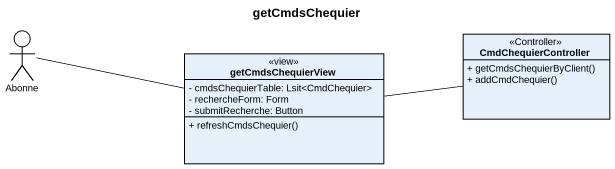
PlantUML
@startuml
title getCmdsChequier
allowmixing
hide circle
hide empty members
skinparam classAttributeIconSize 0
actor Abonne
class getCmdsChequierView <<view>> {
  - cmdsChequierTable: Lsit<CmdChequier>
  - rechercheForm: Form
  - submitRecherche: Button
  + refreshCmdsChequier()
}
class CmdChequierController <<Controller>> {
  + getCmdsChequierByClient()
  + addCmdChequier()
}
Abonne -right- getCmdsChequierView
getCmdsChequierView -right- CmdChequierController
@enduml
